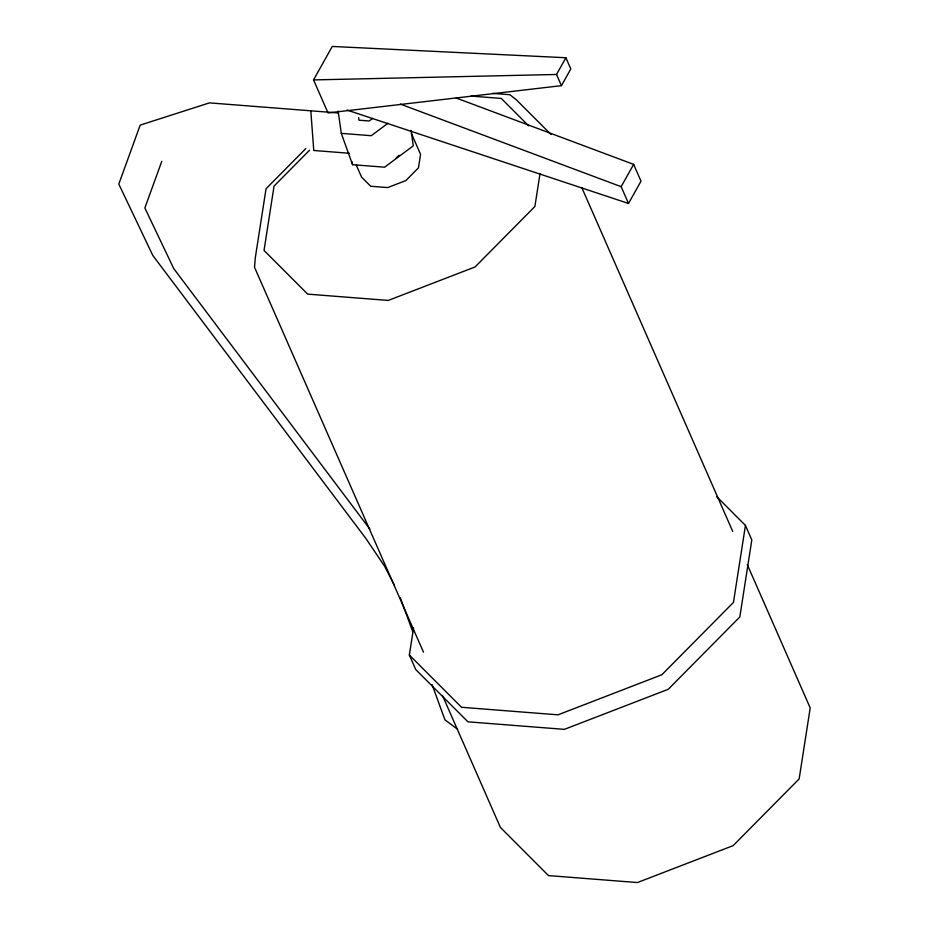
<?xml version="1.0" encoding="UTF-8"?>
<svg xmlns="http://www.w3.org/2000/svg" width="929" height="929" viewBox="0 0 929 929"><rect width="100%" height="100%" fill="white"/><g stroke="black" fill="none" stroke-linecap="round" stroke-linejoin="round"><path stroke-width="1.39" d="M716.782 496.713L745.441 525.408L751.816 539.935L739.821 616.961L668.23 689.306L564.367 729.358L467.926 721.821L415.739 669.554L409.352 655.015L413.579 627.911M540.016 173.584L534.895 206.482L475.056 266.96L388.252 300.427L307.65 294.121L264.033 250.447L274.055 186.079L309.554 150.208M745.441 525.408L733.445 602.422L661.843 674.768L557.992 714.831L461.55 707.283L409.352 655.015M161.785 161.309L144.854 207.968L173.769 268.632L369.835 529.065M313.537 79.917L332.268 46.45L565.9 57.737L570.812 68.92L561.453 85.654L328.03 112.932L313.537 79.917L556.541 74.471L565.9 57.737M633.648 164.375L641.01 181.155L628.527 203.463L621.153 186.683L633.648 164.375L456.22 98.01M305.792 148.594L266.042 188.761L255.289 257.832L254.534 267.331L423.496 652.216M396.056 158.185L398.959 155.248M372.587 118.436L369.173 120.979L358.977 120.189L358.629 117.658M387.997 123.232L371.252 135.692L341.291 133.358L338.144 111.062M492.579 93.376L509.87 94.723L516.234 99.67L551.036 134.519M471.073 96.07L501.3 98.439L528.694 125.868M337.935 112.932L209.455 102.875L140.198 125.113L118.796 184.07L152.832 255.498L366.165 538.866L384.618 566.272L394.337 585.049M349.432 153.273L313.758 150.475L310.82 110.806M341.291 133.358L352.555 164.688L384.606 167.197L413.289 145.841L411.106 130.397M346.935 110.028L628.527 203.463M400.399 104.106L621.153 186.683M457.614 729.277L444.968 719.859L432.078 684.615M556.541 74.471L561.453 85.654M581.821 187.67L732.714 531.411M747.288 564.6L810.204 707.933L799.149 778.932L733.144 845.634L637.41 882.55L548.505 875.594L500.394 827.414L442.715 696.018M411.315 133.265L420.558 154.33L418.456 167.859L405.88 180.563L387.648 187.588L370.717 186.264L361.555 177.091L356.353 165.246M400.353 597.881L412.743 631.766M352.161 161.878L352.555 164.688"/></g></svg>
